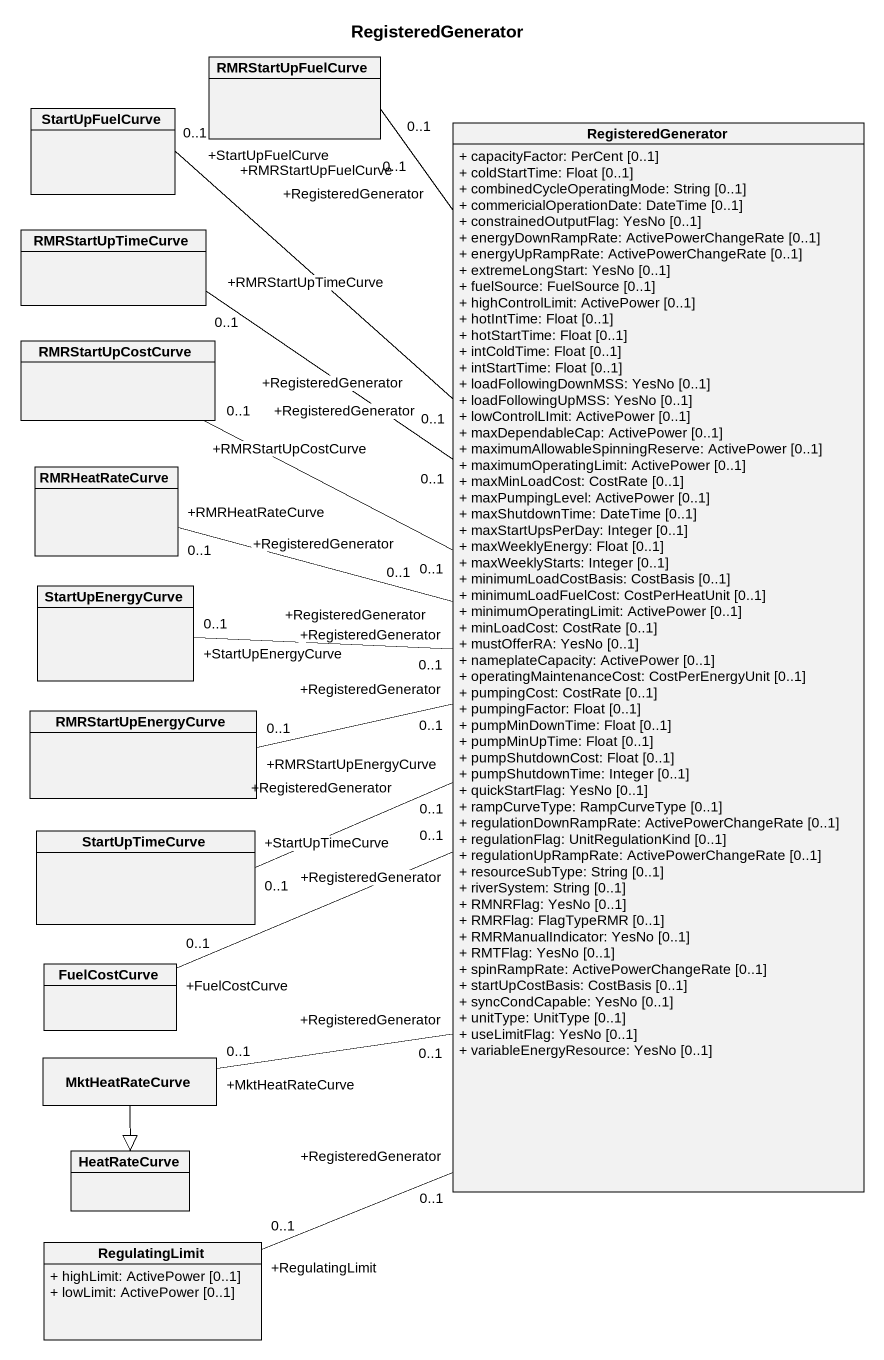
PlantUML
@startuml
title RegisteredGenerator
hide circle
hide empty members
skinparam classAttributeIconSize 0
class StartUpFuelCurve
class RMRStartUpFuelCurve
class RegisteredGenerator {
  + capacityFactor: PerCent [0..1]
  + coldStartTime: Float [0..1]
  + combinedCycleOperatingMode: String [0..1]
  + commericialOperationDate: DateTime [0..1]
  + constrainedOutputFlag: YesNo [0..1]
  + energyDownRampRate: ActivePowerChangeRate [0..1]
  + energyUpRampRate: ActivePowerChangeRate [0..1]
  + extremeLongStart: YesNo [0..1]
  + fuelSource: FuelSource [0..1]
  + highControlLimit: ActivePower [0..1]
  + hotIntTime: Float [0..1]
  + hotStartTime: Float [0..1]
  + intColdTime: Float [0..1]
  + intStartTime: Float [0..1]
  + loadFollowingDownMSS: YesNo [0..1]
  + loadFollowingUpMSS: YesNo [0..1]
  + lowControlLImit: ActivePower [0..1]
  + maxDependableCap: ActivePower [0..1]
  + maximumAllowableSpinningReserve: ActivePower [0..1]
  + maximumOperatingLimit: ActivePower [0..1]
  + maxMinLoadCost: CostRate [0..1]
  + maxPumpingLevel: ActivePower [0..1]
  + maxShutdownTime: DateTime [0..1]
  + maxStartUpsPerDay: Integer [0..1]
  + maxWeeklyEnergy: Float [0..1]
  + maxWeeklyStarts: Integer [0..1]
  + minimumLoadCostBasis: CostBasis [0..1]
  + minimumLoadFuelCost: CostPerHeatUnit [0..1]
  + minimumOperatingLimit: ActivePower [0..1]
  + minLoadCost: CostRate [0..1]
  + mustOfferRA: YesNo [0..1]
  + nameplateCapacity: ActivePower [0..1]
  + operatingMaintenanceCost: CostPerEnergyUnit [0..1]
  + pumpingCost: CostRate [0..1]
  + pumpingFactor: Float [0..1]
  + pumpMinDownTime: Float [0..1]
  + pumpMinUpTime: Float [0..1]
  + pumpShutdownCost: Float [0..1]
  + pumpShutdownTime: Integer [0..1]
  + quickStartFlag: YesNo [0..1]
  + rampCurveType: RampCurveType [0..1]
  + regulationDownRampRate: ActivePowerChangeRate [0..1]
  + regulationFlag: UnitRegulationKind [0..1]
  + regulationUpRampRate: ActivePowerChangeRate [0..1]
  + resourceSubType: String [0..1]
  + riverSystem: String [0..1]
  + RMNRFlag: YesNo [0..1]
  + RMRFlag: FlagTypeRMR [0..1]
  + RMRManualIndicator: YesNo [0..1]
  + RMTFlag: YesNo [0..1]
  + spinRampRate: ActivePowerChangeRate [0..1]
  + startUpCostBasis: CostBasis [0..1]
  + syncCondCapable: YesNo [0..1]
  + unitType: UnitType [0..1]
  + useLimitFlag: YesNo [0..1]
  + variableEnergyResource: YesNo [0..1]
}
class RMRStartUpTimeCurve
class RMRStartUpCostCurve
class RMRHeatRateCurve
class StartUpEnergyCurve
class RMRStartUpEnergyCurve
class StartUpTimeCurve
class FuelCostCurve
class MktHeatRateCurve
class HeatRateCurve
class RegulatingLimit {
  + highLimit: ActivePower [0..1]
  + lowLimit: ActivePower [0..1]
}
RegisteredGenerator "+RegisteredGenerator\n0..1" -up- "+StartUpFuelCurve\n0..1" StartUpFuelCurve
RegisteredGenerator "+RegisteredGenerator\n0..1" -up- "+RMRStartUpFuelCurve\n0..1" RMRStartUpFuelCurve
RegisteredGenerator "+RegisteredGenerator\n0..1" -up- "+RMRStartUpTimeCurve\n0..1" RMRStartUpTimeCurve
RegisteredGenerator "+RegisteredGenerator\n0..1" -left- "+RMRStartUpCostCurve\n0..1" RMRStartUpCostCurve
RegisteredGenerator "+RegisteredGenerator\n0..1" -left- "+RMRHeatRateCurve\n0..1" RMRHeatRateCurve
RegisteredGenerator "+RegisteredGenerator\n0..1" -left- "+StartUpEnergyCurve\n0..1" StartUpEnergyCurve
RegisteredGenerator "+RegisteredGenerator\n0..1" -left- "+RMRStartUpEnergyCurve\n0..1" RMRStartUpEnergyCurve
RegisteredGenerator "+RegisteredGenerator\n0..1" -left- "+StartUpTimeCurve\n0..1" StartUpTimeCurve
RegisteredGenerator "+RegisteredGenerator\n0..1" -- "+MktHeatRateCurve\n0..1" MktHeatRateCurve
RegisteredGenerator "+RegisteredGenerator\n0..1" -- "+RegulatingLimit\n0..1" RegulatingLimit
FuelCostCurve "+FuelCostCurve\n0..1" -up- "+RegisteredGenerator\n0..1" RegisteredGenerator
MktHeatRateCurve --|> HeatRateCurve
@enduml
